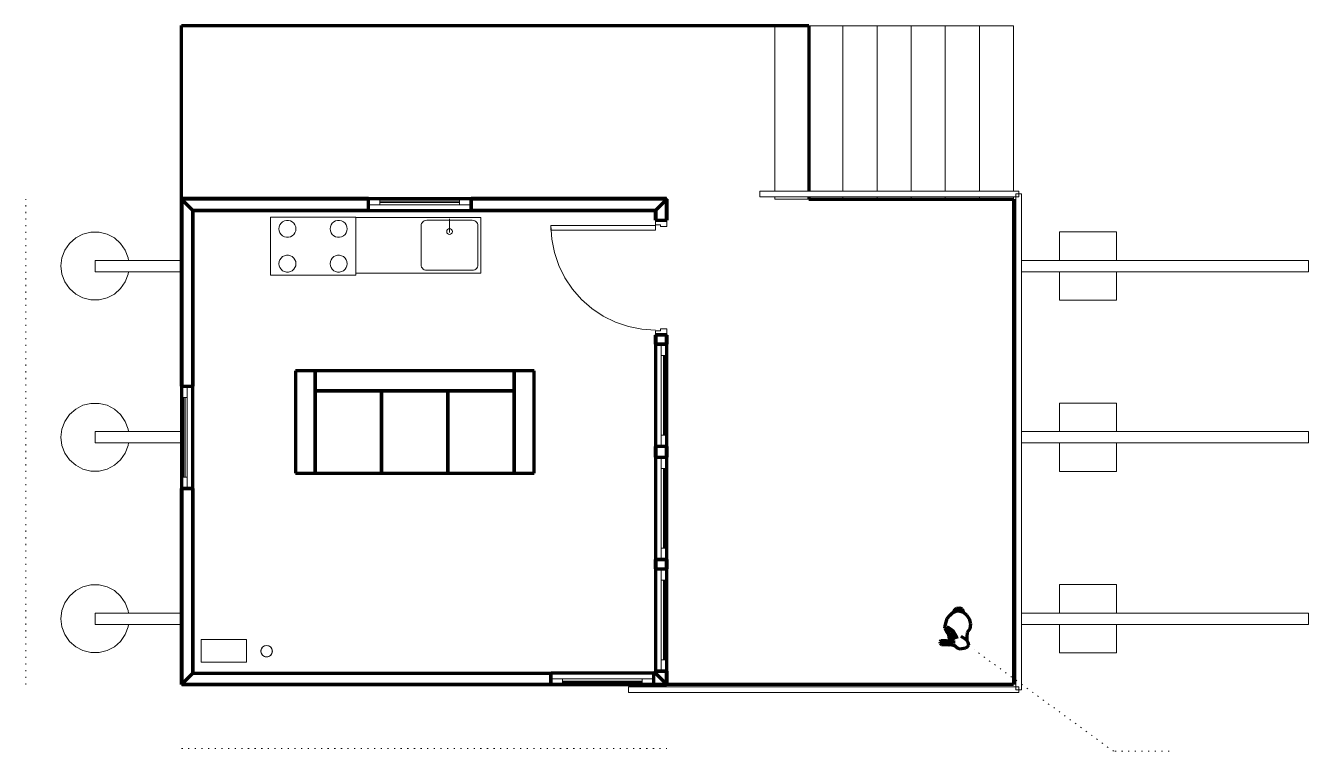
# Model space of a CAD drawing. Header units: metres. Extents: x 6 to 123, y 6 to 72.
import ezdxf

# ---------------------------------------------------------------- set-up
doc = ezdxf.new("R2010")
doc.units = ezdxf.units.M
doc.linetypes.add('DOT', pattern=[0.508, 0, -0.508])
for name, color, linetype, lineweight in [('A-ANNOTATION', 253, 'Dot', 0), ('A-BEAM', 17, 'Continuous', 0), ('A-COLUMN', 33, 'Continuous', 0), ('A-DOOR', 140, 'Continuous', 0), ('A-DUCTSEGMENT', 120, 'Continuous', 0), ('A-ELECTRICAPPLIANCE', 132, 'Continuous', 0), ('A-FURNITURE', 96, 'Continuous', 100), ('A-PILE', 13, 'Continuous', 0), ('A-PIPESEGMENT', 131, 'Continuous', 0), ('A-RAILING', 53, 'Continuous', 0), ('A-SANITARYTERMINAL', 136, 'Continuous', 0), ('A-SLAB', 42, 'Continuous', 140), ('A-STAIRFLIGHT', 2, 'Continuous', 0), ('A-WALL', 26, 'Continuous', 211), ('A-WINDOW', 160, 'Continuous', 0)]:
    doc.layers.add(name, color=color, linetype=linetype, lineweight=lineweight)

# ---------------------------------------------------------------- blocks, each defined once
blk = doc.blocks.new('9cb83e69-5680-44e3-b9d0-d055a4ae5d64')
for p, q in [((-111.1249, 0), (-111.1249, -1.0416)), ((-111.1249, 0), (-103.204, 0)), ((-27.004, 0), (-26.7882, 0)), ((-26.2673, 0), (0, 0)), ((0, 0), (0, -1.0416)), ((-111.1249, -1.0416), (-103.204, -1.0416)), ((-27.004, -1.0416), (-26.7882, -1.0416)), ((-26.2673, -1.0416), (0, -1.0416))]:
    blk.add_line(p, q)
blk = doc.blocks.new('0dc18129-ff1e-494f-b98f-881b8be7aeb6')
for p, q in [((-111.1249, 0), (-111.1249, -1.0417)), ((-111.1249, 0), (-103.204, 0)), ((-27.004, 0), (-26.7882, 0)), ((-26.2673, 0), (0, 0)), ((0, 0), (0, -1.0417)), ((-111.1249, -1.0417), (-103.204, -1.0417)), ((-27.004, -1.0417), (-26.7882, -1.0417)), ((-26.2673, -1.0417), (0, -1.0417))]:
    blk.add_line(p, q)
blk = doc.blocks.new('ae46c62d-858e-4429-969e-186acec22a47')
for p, q in [((-111.1249, 0), (-111.1249, -1.0417)), ((-111.1249, 0), (-103.204, 0)), ((-27.004, 0), (-26.7882, 0)), ((-26.2673, 0), (0, 0)), ((0, 0), (0, -1.0417)), ((-111.1249, -1.0417), (-103.204, -1.0417)), ((-27.004, -1.0417), (-26.7882, -1.0417)), ((-26.2673, -1.0417), (0, -1.0417))]:
    blk.add_line(p, q)
blk = doc.blocks.new('49a4ad3f-ec34-40af-91c2-93e5d28dec98')
for p, q in [((-23.7153, 0), (-23.7153, -0.5209)), ((-23.7153, 0), (0, 0)), ((0, 0), (0, -0.5209)), ((0, -0.5209), (-23.7153, -0.5209)), ((-0.2605, -45.663), (-0.2605, -0.2604)), ((0.2604, -0.2604), (-0.2605, -0.2604)), ((0.2604, -0.2604), (0.2604, -45.663)), ((-35.7308, -45.9234), (-35.7308, -45.4026)), ((-35.7308, -45.4026), (-0.0001, -45.4026)), ((0.2604, -45.663), (-0.2605, -45.663)), ((-0.0001, -45.9234), (-0.0001, -45.4026)), ((-0.0001, -45.9234), (-35.7308, -45.9234))]:
    blk.add_line(p, q)
blk = doc.blocks.new('248617d9-73f1-4639-8562-2f023354178c')
for p, q in [((-4.1423, 3.6698), (-4.8094, 3.3197)), ((-3.4109, 3.8501), (-4.1423, 3.6698)), ((-2.6575, 3.8501), (-3.4109, 3.8501)), ((-1.926, 3.6698), (-2.6575, 3.8501)), ((-1.259, 3.3197), (-1.926, 3.6698)), ((-5.37328, 2.8201), (-5.80123, 2.2001)), ((-4.8094, 3.3197), (-5.37328, 2.8201)), ((-0.6951, 2.8201), (-1.259, 3.3197)), ((-0.2671, 2.2001), (-0.6951, 2.8201)), ((-6.06838, 1.4957), (-6.15918, 0.7479)), ((-5.80123, 2.2001), (-6.06838, 1.4957)), ((0, 1.4957), (-0.2671, 2.2001)), ((0.0276, 1.2687), (0, 1.4957)), ((-6.15918, 0.7479), (-6.06838, 0)), ((-6.06838, 0), (-5.80123, -0.7044)), ((-0.2671, -0.7044), (0, 0)), ((0, 0), (0.0276, 0.227)), ((-5.80123, -0.7044), (-5.37328, -1.3244)), ((-0.6951, -1.3244), (-0.2671, -0.7044)), ((-5.37328, -1.3244), (-4.8094, -1.824)), ((-4.8094, -1.824), (-4.1423, -2.1741)), ((-4.1423, -2.1741), (-3.4109, -2.3544)), ((-2.6575, -2.3544), (-1.926, -2.1741)), ((-1.926, -2.1741), (-1.259, -1.824)), ((-1.259, -1.824), (-0.6951, -1.3244)), ((-3.4109, -2.3544), (-2.6575, -2.3544))]:
    blk.add_line(p, q)
blk = doc.blocks.new('aad121a3-b16d-4ff3-a1cb-6bd92bec29d0')
for p, q in [((-4.1423, 3.6698), (-4.8094, 3.3197)), ((-3.4109, 3.8501), (-4.1423, 3.6698)), ((-2.6575, 3.8501), (-3.4109, 3.8501)), ((-1.926, 3.6698), (-2.6575, 3.8501)), ((-1.259, 3.3197), (-1.926, 3.6698)), ((-5.37328, 2.8202), (-5.80123, 2.2002)), ((-4.8094, 3.3197), (-5.37328, 2.8202)), ((-0.6951, 2.8202), (-1.259, 3.3197)), ((-0.2671, 2.2002), (-0.6951, 2.8202)), ((-6.06838, 1.4958), (-6.15918, 0.7479)), ((-5.80123, 2.2002), (-6.06838, 1.4958)), ((0, 1.4958), (-0.2671, 2.2002)), ((0.0283, 1.2629), (0, 1.4958)), ((-6.15918, 0.7479), (-6.06838, 0)), ((-6.06838, 0), (-5.80123, -0.7044)), ((-0.2671, -0.7044), (0, 0)), ((0, 0), (0.0269, 0.2213)), ((-5.80123, -0.7044), (-5.37328, -1.3244)), ((-0.6951, -1.3244), (-0.2671, -0.7044)), ((-5.37328, -1.3244), (-4.8094, -1.8239)), ((-4.8094, -1.8239), (-4.1423, -2.174)), ((-4.1423, -2.174), (-3.4109, -2.3543)), ((-2.6575, -2.3543), (-1.926, -2.174)), ((-1.926, -2.174), (-1.259, -1.8239)), ((-1.259, -1.8239), (-0.6951, -1.3244)), ((-3.4109, -2.3543), (-2.6575, -2.3543))]:
    blk.add_line(p, q)
blk = doc.blocks.new('13cfcc7f-9e85-49f3-bd7b-01d109bdc8c7')
for p, q in [((-4.1423, 3.6698), (-4.8094, 3.3197)), ((-3.4109, 3.8501), (-4.1423, 3.6698)), ((-2.6575, 3.8501), (-3.4109, 3.8501)), ((-1.926, 3.6698), (-2.6575, 3.8501)), ((-1.259, 3.3197), (-1.926, 3.6698)), ((-5.37328, 2.8201), (-5.80123, 2.2001)), ((-4.8094, 3.3197), (-5.37328, 2.8201)), ((-0.6951, 2.8201), (-1.259, 3.3197)), ((-0.2671, 2.2001), (-0.6951, 2.8201)), ((-6.06838, 1.4957), (-6.15918, 0.7479)), ((-5.80123, 2.2001), (-6.06838, 1.4957)), ((0, 1.4957), (-0.2671, 2.2001)), ((0.0276, 1.2687), (0, 1.4957)), ((-6.15918, 0.7479), (-6.06838, 0)), ((-6.06838, 0), (-5.80123, -0.7044)), ((-0.2671, -0.7044), (0, 0)), ((0, 0), (0.0276, 0.227)), ((-5.80123, -0.7044), (-5.37328, -1.3244)), ((-0.6951, -1.3244), (-0.2671, -0.7044)), ((-5.37328, -1.3244), (-4.8094, -1.824)), ((-4.8094, -1.824), (-4.1423, -2.1741)), ((-4.1423, -2.1741), (-3.4109, -2.3544)), ((-2.6575, -2.3544), (-1.926, -2.1741)), ((-1.926, -2.1741), (-1.259, -1.824)), ((-1.259, -1.824), (-0.6951, -1.3244)), ((-3.4109, -2.3544), (-2.6575, -2.3544))]:
    blk.add_line(p, q)
blk = doc.blocks.new('274f322f-9fb1-4c32-97c3-39addcbc481e')
for p, q in [((-1.0417, 43.4083), (0, 42.3666)), ((-1.0417, 26.2721), (-1.0417, 43.4083)), ((0, 42.3666), (0, 26.2721)), ((-1.0417, 26.2721), (-1.0417, 16.8971)), ((-1.0417, 26.2721), (0, 26.2721)), ((0, 16.8971), (0, 26.2721)), ((0, 16.8971), (-1.0417, 16.8971)), ((-1.0417, -1.0417), (-1.0417, 16.8971)), ((0, 16.8971), (0, 0)), ((0, 0), (-1.0417, -1.0417))]:
    blk.add_line(p, q)
blk = doc.blocks.new('4a65c3fe-8a52-4ed7-a9a7-09a0eeaffae1')
for p, q in [((0, 0), (-1.0416, 1.0417)), ((-1.0416, 1.0417), (16.0689, 1.0417)), ((16.0689, 0), (0, 0)), ((16.0689, 0), (16.0689, 1.0417)), ((25.4439, 1.0417), (16.0689, 1.0417)), ((16.0689, 0), (25.4439, 0)), ((25.4439, 1.0417), (25.4439, 0)), ((25.4439, 1.0417), (43.4084, 1.0417)), ((42.3667, 0), (25.4439, 0)), ((43.4084, 1.0417), (42.3667, 0))]:
    blk.add_line(p, q)
blk = doc.blocks.new('00193bbe-3a77-4e48-a25d-2eca3b470854')
for p, q in [((-43.4083, -1.0416), (-42.3666, 0)), ((-42.3666, 0), (-9.558, 0)), ((-0.183, 0), (-9.558, 0)), ((-9.558, -1.0416), (-9.558, 0)), ((-0.183, 0), (0, 0)), ((-0.183, 0), (-0.183, -1.0416)), ((0, 0), (1.0417, -1.0416)), ((-9.558, -1.0416), (-43.4083, -1.0416)), ((-9.558, -1.0416), (-0.183, -1.0416)), ((1.0417, -1.0416), (-0.183, -1.0416))]:
    blk.add_line(p, q)
blk = doc.blocks.new('ca594f99-9ff1-40ac-9a4a-2ee5fdf6b622')
for p, q in [((-1.0417, 11.425), (0, 12.4667)), ((0, 12.4667), (0, 10.5208)), ((-1.0417, 10.5208), (-1.0417, 11.425)), ((-1.0417, 10.5208), (0, 10.5208)), ((0, 0), (-1.0417, 0)), ((-1.0417, -0.8245), (-1.0417, 0)), ((0, 0), (0, -0.8245)), ((-1.0417, -0.8245), (0, -0.8245)), ((-1.0417, -0.8245), (-1.0417, -10.1995)), ((0, -10.1995), (0, -0.8245)), ((0, -10.1995), (-1.0417, -10.1995)), ((-1.0417, -11.1776), (-1.0417, -10.1995)), ((0, -10.1995), (0, -11.1776)), ((-1.0417, -11.1776), (0, -11.1776)), ((-1.0417, -11.1776), (-1.0417, -20.5526)), ((0, -20.5526), (0, -11.1776)), ((0, -20.5526), (-1.0417, -20.5526)), ((-1.0417, -21.4025), (-1.0417, -20.5526)), ((0, -20.5526), (0, -21.4025)), ((-1.0417, -21.4025), (0, -21.4025)), ((-1.0417, -21.4025), (-1.0417, -30.7775)), ((0, -30.7775), (0, -21.4025)), ((0, -30.7775), (-1.0417, -30.7775)), ((-1.0417, -30.9416), (-1.0417, -30.7775)), ((0, -31.9833), (-1.0417, -30.9416)), ((0, -30.7775), (0, -31.9833))]:
    blk.add_line(p, q)
blk = doc.blocks.new('cc1d79e6-1169-4137-90d2-511de14e4b6c')
for p, q in [((0, 0), (-17.1, 0)), ((-17.1, 0), (-17.1, -17.2)), ((0, -1.1), (0, 0)), ((-16.1, -17.2), (-16.1, -1.1)), ((-16.1, -1.1), (0, -1.1)), ((-17.1, -17.2), (-16.1, -17.2))]:
    blk.add_line(p, q)
blk = doc.blocks.new('0c4308e9-2b30-4fdd-bd74-87084b7efbe9')
for p, q in [((0, 0), (0, -1.1)), ((17.9, 0), (0, 0)), ((17.9, -2), (17.9, 0)), ((0, -1.1), (16.9, -1.1)), ((16.9, -1.1), (16.9, -2)), ((16.9, -2), (17.9, -2))]:
    blk.add_line(p, q)
blk = doc.blocks.new('7d6eabf1-1033-4892-bd5e-988fd258f127')
for p, q in [((-32.8, 17.9), (-33.8, 17.9)), ((-33.8, 17.9), (-33.8, 0)), ((-32.8, 1), (-32.8, 17.9)), ((-33.8, 0), (0, 0)), ((0, 1), (-32.8, 1)), ((0, 0), (0, 1))]:
    blk.add_line(p, q)
blk = doc.blocks.new('93c8dd1d-7ab9-4ff6-8952-bcac47c11652')
for p, q in [((1.2, 1.2), (0.2, 1.2)), ((0.2, 1.2), (0.2, 1)), ((1.2, 0), (1.2, 1.2)), ((0.2, 1), (0, 1)), ((0, 1), (0, 0)), ((0, 0), (1.2, 0))]:
    blk.add_line(p, q)
blk = doc.blocks.new('f16723d7-a5a3-4900-ada6-5274871bac99')
for p, q in [((0, 0), (-1, 0)), ((-1, 0), (-1, -0.8)), ((0, -0.8), (0, 0)), ((-1, -0.8), (0, -0.8))]:
    blk.add_line(p, q)
blk = doc.blocks.new('e505abca-c788-4188-93b1-9244b2fe3d75')
for p, q in [((0, 1), (-1, 1)), ((-1, 1), (-1, 0)), ((-1, 0), (0, 0)), ((0, 0), (0, 1))]:
    blk.add_line(p, q)
blk = doc.blocks.new('697cf209-8c73-4fc6-8cae-808481d145ae')
for p, q in [((0, 0), (-1, 0)), ((-1, 0), (-1, -0.8)), ((0, -0.8), (0, 0)), ((-1, -0.8), (0, -0.8))]:
    blk.add_line(p, q)
blk = doc.blocks.new('63f51dba-0e39-40c3-a0bb-a5823adb80e7')
for p, q in [((-15.625, -0.00001), (0, 0)), ((-3.125, 0), (-6.25, -0.00001)), ((-3.125, 0), (-3.125, -15.1383)), ((0, 0), (-3.125, 0)), ((0, 0), (0, -15.1383)), ((3.125, 0), (0, 0)), ((3.125, 0), (3.125, -15.1383)), ((-18.75, -0.00001), (-18.75, -15.1383)), ((-15.625, -0.00001), (-18.75, -0.00001)), ((-15.625, -0.00001), (-15.625, -15.1383)), ((-12.5, -0.00001), (-15.625, -0.00001)), ((-12.5, -0.00001), (-12.5, -15.1383)), ((-9.375, -0.00001), (-12.5, -0.00001)), ((-9.375, -0.00001), (-9.375, -15.1383)), ((-6.25, -0.00001), (-9.375, -0.00001)), ((-6.25, -0.00001), (-6.25, -15.1383)), ((-18.75, -15.6592), (-18.75, -15.875)), ((-15.625, -15.875), (-18.75, -15.875)), ((-15.625, -15.6592), (-15.625, -15.875)), ((-15.625, -15.875), (0, -15.875)), ((-12.5, -15.875), (-15.625, -15.875)), ((-12.5, -15.6592), (-12.5, -15.875)), ((-9.375, -15.875), (-12.5, -15.875)), ((-9.375, -15.6592), (-9.375, -15.875)), ((-6.25, -15.875), (-9.375, -15.875)), ((-6.25, -15.6592), (-6.25, -15.875)), ((-3.125, -15.875), (-6.25, -15.875)), ((-3.125, -15.6592), (-3.125, -15.875)), ((0, -15.875), (-3.125, -15.875)), ((0, -15.6592), (0, -15.875)), ((3.125, -15.875), (0, -15.875)), ((3.125, -15.6592), (3.125, -15.875))]:
    blk.add_line(p, q)
blk = doc.blocks.new('9383ec21-2b81-4976-8df5-c43dfd17bf04')
for p, q in [((-76.2, 60.325), (-18.75, 60.325)), ((-76.2, 44.45), (-76.2, 60.325)), ((-18.75, 60.325), (-18.75, 45.1867)), ((-18.75, 44.6658), (-18.75, 44.45)), ((-18.75, 44.45), (0, 44.45)), ((0, 44.45), (0, 0)), ((-76.2, 0), (-76.2, 0)), ((0, 0), (-42.3497, 0))]:
    blk.add_line(p, q)
blk = doc.blocks.new('0234c629-aa52-4f5c-883b-db329b489e7f')
for p, q in [((0, 0), (0, -2.6042)), ((5.209, 0), (0, 0)), ((5.209, -2.6042), (5.209, 0)), ((0, -3.6458), (0, -6.25)), ((5.209, -6.25), (5.209, -3.6458)), ((0, -6.25), (5.209, -6.25))]:
    blk.add_line(p, q)
blk = doc.blocks.new('36bf6804-9504-488e-9fe0-b82f7c3fad75')
for p, q in [((0, 0), (0, -2.6041)), ((5.209, 0), (0, 0)), ((5.209, -2.6041), (5.209, 0)), ((0, -3.6458), (0, -6.25)), ((5.209, -6.25), (5.209, -3.6458)), ((0, -6.25), (5.209, -6.25))]:
    blk.add_line(p, q)
blk = doc.blocks.new('dbb825a7-38fe-4f42-81a3-87af3608af28')
for p, q in [((0, 0), (0, -2.6041)), ((5.209, 0), (0, 0)), ((5.209, -2.6041), (5.209, 0)), ((0, -3.6458), (0, -6.25)), ((5.209, -6.25), (5.209, -3.6458)), ((0, -6.25), (5.209, -6.25))]:
    blk.add_line(p, q)
blk = doc.blocks.new('02e58d74-b668-437e-b2f2-784e26eb48c1')
for p, q in [((0, 0), (-4.1667, 0)), ((-4.1667, 0), (-4.1667, -2.0834)), ((0, -2.0834), (0, 0)), ((-4.1667, -2.0834), (0, -2.0834))]:
    blk.add_line(p, q)
blk = doc.blocks.new('02a73541-1ea4-46f1-beac-9ba5473911eb')
for p, q in [((0, 0), (-4.1667, 0)), ((-4.1667, 0), (-4.1667, -2.0834)), ((0, -2.0834), (0, 0)), ((-4.1667, -2.0834), (0, -2.0834))]:
    blk.add_line(p, q)
blk = doc.blocks.new('ea964ee2-9b26-416b-8f53-053d9ea35ae2')
for p, q in [((-0.1174, -0.0445), (0, 0)), ((0, 0), (-0.1174, -0.0445)), ((0, 0), (0.1246, 0.0151)), ((0.1246, 0.0151), (0, 0)), ((0.1246, 0.0151), (0.2493, 0)), ((0.1246, 0.0151), (0.1246, 0.0151)), ((0.2493, 0), (0.3667, -0.0445)), ((0.2493, 0), (0.2493, 0)), ((-0.3924, -0.4429), (-0.3623, -0.321)), ((-0.3623, -0.321), (-0.3924, -0.4429)), ((-0.3924, -0.5685), (-0.3924, -0.4429)), ((-0.3924, -0.4429), (-0.3924, -0.5685)), ((-0.3623, -0.6904), (-0.3924, -0.5685)), ((-0.3924, -0.5685), (-0.3623, -0.6904)), ((-0.3623, -0.321), (-0.304, -0.2099)), ((-0.304, -0.2099), (-0.3623, -0.321)), ((-0.304, -0.8016), (-0.3623, -0.6904)), ((-0.3623, -0.6904), (-0.304, -0.8016)), ((-0.304, -0.2099), (-0.2207, -0.1159)), ((-0.2207, -0.1159), (-0.304, -0.2099)), ((-0.2207, -0.8956), (-0.304, -0.8016)), ((-0.304, -0.8016), (-0.2207, -0.8956)), ((-0.2207, -0.1159), (-0.1174, -0.0445)), ((-0.1174, -0.0445), (-0.2207, -0.1159)), ((-0.1174, -0.9669), (-0.2207, -0.8956)), ((-0.2207, -0.8956), (-0.2207, -0.8956)), ((0, -1.0114), (-0.1174, -0.9669)), ((0.1246, -1.0266), (0, -1.0114)), ((0.2493, -1.0114), (0.1246, -1.0266)), ((0.3667, -0.9669), (0.2493, -1.0114)), ((0.3667, -0.0445), (0.47, -0.1159)), ((0.3667, -0.0445), (0.3667, -0.0445)), ((0.47, -0.8956), (0.3667, -0.9669)), ((0.47, -0.1159), (0.5533, -0.2099)), ((0.5533, -0.8016), (0.47, -0.8956)), ((0.5533, -0.2099), (0.6116, -0.321)), ((0.6116, -0.6904), (0.5533, -0.8016)), ((0.6116, -0.321), (0.6417, -0.4429)), ((0.6417, -0.5685), (0.6116, -0.6904)), ((0.6417, -0.4429), (0.6417, -0.5685))]:
    blk.add_line(p, q)
blk = doc.blocks.new('907da1a8-b2c7-40dd-8487-1edb87196a80')
for p, q in [((-0.1993, -0.0396), (0, 0)), ((0, 0), (0.1994, -0.0396)), ((-0.5208, -0.5208), (-0.4811, -0.3215)), ((-0.4811, -0.7201), (-0.5208, -0.5208)), ((-0.4811, -0.3215), (-0.3682, -0.1525)), ((-0.3682, -0.8891), (-0.4811, -0.7201)), ((-0.3682, -0.1525), (-0.1993, -0.0396)), ((-0.1993, -1.002), (-0.3682, -0.8891)), ((0, -1.0417), (-0.1993, -1.002)), ((0.1994, -1.002), (0, -1.0417)), ((0.1994, -0.0396), (0.3683, -0.1525)), ((0.3683, -0.8891), (0.1994, -1.002)), ((0.3683, -0.1525), (0.4812, -0.3215)), ((0.4812, -0.7201), (0.3683, -0.8891)), ((0.4812, -0.3215), (0.5209, -0.5208)), ((0.5209, -0.5208), (0.4812, -0.7201))]:
    blk.add_line(p, q)
blk = doc.blocks.new('8a75022e-29b2-429e-ba7b-ae96ccdd1da1')
for p, q in [((-1.8229, 0), (-1.8229, -9.375)), ((0, 0), (-1.8229, 0)), ((0, 0), (0, -1.823)), ((18.2292, 0), (0, 0)), ((0, -9.375), (0, 0)), ((18.2292, -1.823), (18.2292, 0)), ((18.2292, 0), (18.2292, -9.375)), ((20.0521, 0), (18.2292, 0)), ((20.0521, -9.375), (20.0521, 0)), ((0, -1.823), (18.2292, -1.823)), ((0, -1.823), (0, -9.375)), ((6.0764, -1.823), (0, -1.823)), ((6.0764, -1.823), (6.0764, -9.375)), ((12.1528, -1.823), (6.0764, -1.823)), ((6.0764, -9.375), (6.0764, -1.823)), ((12.1528, -1.823), (12.1528, -9.375)), ((18.2292, -1.823), (12.1528, -1.823)), ((12.1528, -9.375), (12.1528, -1.823)), ((18.2292, -9.375), (18.2292, -1.823)), ((-1.8229, -9.375), (0, -9.375)), ((0, -9.375), (6.0764, -9.375)), ((6.0764, -9.375), (12.1528, -9.375)), ((12.1528, -9.375), (18.2292, -9.375)), ((18.2292, -9.375), (20.0521, -9.375))]:
    blk.add_line(p, q)
blk = doc.blocks.new('529db8e1-bb70-45a8-9ff0-c432d7d183d7')
for p, q in [((-0.301, 3.5584), (-0.4551, 3.3087)), ((-0.1055, 3.6716), (-0.301, 3.5584)), ((0.2036, 3.7096), (-0.1055, 3.6716)), ((0.4184, 3.6075), (0.2036, 3.7096)), ((0.5286, 3.3287), (0.4184, 3.6075)), ((-1.1372, 2.2124), (-0.9647, 2.7358)), ((-0.9647, 2.7358), (-0.6847, 3.0681)), ((-0.6847, 3.0681), (-0.4551, 3.3087)), ((-0.4551, 3.3087), (-0.1071, 3.4393)), ((-0.1071, 3.4393), (0.1859, 3.4227)), ((0.1859, 3.4227), (0.5286, 3.3287)), ((0.5286, 3.3287), (0.7842, 3.0757)), ((0.7842, 3.0757), (1.0345, 2.7204)), ((1.0345, 2.7204), (1.1709, 2.2475)), ((-1.1796, 1.8785), (-1.1372, 2.2124)), ((-1.0131, 1.492), (-1.1796, 1.8785)), ((-1.042, 1.9583), (-0.9886, 1.9886)), ((-0.9635, 1.5526), (-1.042, 1.9583)), ((-0.8095, 1.2488), (-1.0131, 1.492)), ((-0.9886, 1.9886), (-0.855, 1.9149)), ((-0.7611, 1.2298), (-0.9635, 1.5526)), ((-0.878, 1.8365), (-0.7352, 1.6891)), ((-0.855, 1.9149), (-0.445, 1.6569)), ((-0.7458, 0.9106), (-0.8095, 1.2488)), ((-0.4899, 0.9439), (-0.7611, 1.2298)), ((-0.7352, 1.6891), (-0.6293, 1.4542)), ((-0.6293, 1.4542), (-0.4404, 1.2331)), ((-0.445, 1.6569), (-0.164, 1.187)), ((-0.4404, 1.2331), (-0.293, 0.8461)), ((-0.164, 1.187), (-0.0949, 0.906)), ((0.8534, 1.4799), (0.8286, 1.0749)), ((1.1174, 1.801), (0.8534, 1.4799)), ((1.1709, 2.2475), (1.1174, 1.801)), ((-1.5572, 0.6895), (-1.6282, 0.6256)), ((-1.6282, 0.6256), (-1.6053, 0.5057)), ((-1.6053, 0.5057), (-1.4808, 0.3833)), ((-1.31, 0.7109), (-1.5572, 0.6895)), ((-1.2615, 0.6272), (-1.4871, 0.5476)), ((-1.4808, 0.3833), (-1.1909, 0.3707)), ((-1.0757, 0.7179), (-1.31, 0.7109)), ((-0.89, 0.5675), (-1.2615, 0.6272)), ((-1.1909, 0.3707), (-0.8227, 0.3521)), ((-0.847, 0.6742), (-1.0757, 0.7179)), ((-0.4588, 0.4613), (-0.89, 0.5675)), ((-0.566, 0.5694), (-0.847, 0.6742)), ((-0.8227, 0.3521), (-0.6596, 0.3537)), ((-0.6364, 0.5956), (-0.7458, 0.9106)), ((-0.6596, 0.3537), (-0.1981, 0.2595)), ((-0.2509, 0.5859), (-0.566, 0.5694)), ((-0.3351, 0.768), (-0.4899, 0.9439)), ((0, 0), (-0.3704, 0.2947)), ((0.2072, -0.0456), (0, 0)), ((0.696, 0.0349), (0.2072, -0.0456)), ((0.6258, 0.9193), (0.2982, 1.0994)), ((0.8231, 0.7218), (0.6258, 0.9193)), ((0.8646, 0.1236), (0.696, 0.0349)), ((0.8286, 1.0749), (0.8231, 0.7218)), ((0.8231, 0.7218), (0.9066, 0.5944)), ((0.9756, 0.3135), (0.8646, 0.1236)), ((0.9066, 0.5944), (0.9756, 0.3135))]:
    blk.add_line(p, q)
blk = doc.blocks.new('d9e8bc0b-458d-4b3b-93f7-0da30d2f16ad')
for p, q in [((-7.0085, 1.2495), (-7.0085, -4.063)), ((0.804, 1.2495), (-7.0085, 1.2495)), ((0.804, -4.063), (0.804, 1.2495)), ((-6.2046, 0.374), (-6.2273, 0.187)), ((-6.2273, 0.187), (-6.2046, 0)), ((-6.1378, 0.5501), (-6.2046, 0.374)), ((-6.2046, 0), (-6.1378, -0.1761)), ((-6.0308, 0.705), (-6.1378, 0.5501)), ((-5.8898, 0.8299), (-6.0308, 0.705)), ((-5.723, 0.9175), (-5.8898, 0.8299)), ((-5.5402, 0.9625), (-5.723, 0.9175)), ((-5.3518, 0.9625), (-5.5402, 0.9625)), ((-5.169, 0.9175), (-5.3518, 0.9625)), ((-5.0022, 0.8299), (-5.169, 0.9175)), ((-4.8612, 0.705), (-5.0022, 0.8299)), ((-4.7542, 0.5501), (-4.8612, 0.705)), ((-4.6875, 0.374), (-4.7542, 0.5501)), ((-4.7542, -0.1761), (-4.6875, 0)), ((-4.6648, 0.187), (-4.6875, 0.374)), ((-4.6875, 0), (-4.6648, 0.187)), ((-1.5171, 0.374), (-1.5398, 0.187)), ((-1.5398, 0.187), (-1.5171, 0)), ((-1.4503, 0.5501), (-1.5171, 0.374)), ((-1.5171, 0), (-1.4503, -0.1761)), ((-1.3433, 0.705), (-1.4503, 0.5501)), ((-1.2023, 0.8299), (-1.3433, 0.705)), ((-1.0355, 0.9175), (-1.2023, 0.8299)), ((-0.8527, 0.9625), (-1.0355, 0.9175)), ((-0.6643, 0.9625), (-0.8527, 0.9625)), ((-0.4815, 0.9175), (-0.6643, 0.9625)), ((-0.3147, 0.8299), (-0.4815, 0.9175)), ((-0.1737, 0.705), (-0.3147, 0.8299)), ((-0.0667, 0.5501), (-0.1737, 0.705)), ((0, 0.374), (-0.0667, 0.5501)), ((-0.0667, -0.1761), (0, 0)), ((0.0227, 0.187), (0, 0.374)), ((0, 0), (0.0227, 0.187)), ((-6.1378, -0.1761), (-6.0308, -0.3311)), ((-6.0308, -0.3311), (-5.8898, -0.456)), ((-5.8898, -0.456), (-5.723, -0.5435)), ((-5.723, -0.5435), (-5.5402, -0.5886)), ((-5.5402, -0.5886), (-5.3518, -0.5886)), ((-5.3518, -0.5886), (-5.169, -0.5435)), ((-5.169, -0.5435), (-5.0022, -0.456)), ((-5.0022, -0.456), (-4.8612, -0.3311)), ((-4.8612, -0.3311), (-4.7542, -0.1761)), ((-1.4503, -0.1761), (-1.3433, -0.3311)), ((-1.3433, -0.3311), (-1.2023, -0.456)), ((-1.2023, -0.456), (-1.0355, -0.5435)), ((-1.0355, -0.5435), (-0.8527, -0.5886)), ((-0.8527, -0.5886), (-0.6643, -0.5886)), ((-0.6643, -0.5886), (-0.4815, -0.5435)), ((-0.4815, -0.5435), (-0.3147, -0.456)), ((-0.3147, -0.456), (-0.1737, -0.3311)), ((-0.1737, -0.3311), (-0.0667, -0.1761)), ((-5.723, -2.27), (-5.8898, -2.3576)), ((-5.5402, -2.225), (-5.723, -2.27)), ((-5.3518, -2.225), (-5.5402, -2.225)), ((-5.169, -2.27), (-5.3518, -2.225)), ((-5.0022, -2.3576), (-5.169, -2.27)), ((-1.0355, -2.27), (-1.2023, -2.3576)), ((-0.8527, -2.225), (-1.0355, -2.27)), ((-0.6643, -2.225), (-0.8527, -2.225)), ((-0.4815, -2.27), (-0.6643, -2.225)), ((-0.3147, -2.3576), (-0.4815, -2.27)), ((-6.2046, -2.8135), (-6.2273, -3.0005)), ((-6.2273, -3.0005), (-6.2046, -3.1875)), ((-6.1378, -2.6374), (-6.2046, -2.8135)), ((-6.2046, -3.1875), (-6.1378, -3.3636)), ((-6.0308, -2.4825), (-6.1378, -2.6374)), ((-6.1378, -3.3636), (-6.0308, -3.5186)), ((-5.8898, -2.3576), (-6.0308, -2.4825)), ((-6.0308, -3.5186), (-5.8898, -3.6435)), ((-4.8612, -2.4825), (-5.0022, -2.3576)), ((-5.0022, -3.6435), (-4.8612, -3.5186)), ((-4.7542, -2.6374), (-4.8612, -2.4825)), ((-4.8612, -3.5186), (-4.7542, -3.3636)), ((-4.6875, -2.8135), (-4.7542, -2.6374)), ((-4.7542, -3.3636), (-4.6875, -3.1875)), ((-4.6648, -3.0005), (-4.6875, -2.8135)), ((-4.6875, -3.1875), (-4.6648, -3.0005)), ((-1.5171, -2.8135), (-1.5398, -3.0005)), ((-1.5398, -3.0005), (-1.5171, -3.1875)), ((-1.4503, -2.6374), (-1.5171, -2.8135)), ((-1.5171, -3.1875), (-1.4503, -3.3636)), ((-1.3433, -2.4825), (-1.4503, -2.6374)), ((-1.4503, -3.3636), (-1.3433, -3.5186)), ((-1.2023, -2.3576), (-1.3433, -2.4825)), ((-1.3433, -3.5186), (-1.2023, -3.6435)), ((-0.1737, -2.4825), (-0.3147, -2.3576)), ((-0.3147, -3.6435), (-0.1737, -3.5186)), ((-0.0667, -2.6374), (-0.1737, -2.4825)), ((-0.1737, -3.5186), (-0.0667, -3.3636)), ((0, -2.8135), (-0.0667, -2.6374)), ((-0.0667, -3.3636), (0, -3.1875)), ((0.0227, -3.0005), (0, -2.8135)), ((0, -3.1875), (0.0227, -3.0005)), ((-7.0085, -4.063), (0.804, -4.063)), ((-5.8898, -3.6435), (-5.723, -3.731)), ((-5.723, -3.731), (-5.5402, -3.7761)), ((-5.5402, -3.7761), (-5.3518, -3.7761)), ((-5.3518, -3.7761), (-5.169, -3.731)), ((-5.169, -3.731), (-5.0022, -3.6435)), ((-1.2023, -3.6435), (-1.0355, -3.731)), ((-1.0355, -3.731), (-0.8527, -3.7761)), ((-0.8527, -3.7761), (-0.6643, -3.7761)), ((-0.6643, -3.7761), (-0.4815, -3.731)), ((-0.4815, -3.731), (-0.3147, -3.6435))]:
    blk.add_line(p, q)
blk = doc.blocks.new('9732ea8f-3ef2-46b2-b5ab-d397648848cc')
for p, q in [((-8.5937, 0.1302), (-8.5937, -4.974)), ((2.8646, 0.1302), (-8.5937, 0.1302)), ((0, 0), (0, -1.25)), ((2.8646, -4.974), (2.8646, 0.1302)), ((-2.5911, -0.5352), (-2.6041, -0.6511)), ((-2.6041, -0.6511), (-2.6041, -4.1927)), ((-2.6041, -0.6511), (-2.6041, -4.1927)), ((-2.5525, -0.4251), (-2.5911, -0.5352)), ((-2.4905, -0.3263), (-2.5525, -0.4251)), ((-2.408, -0.2439), (-2.4905, -0.3263)), ((-2.3093, -0.1818), (-2.408, -0.2439)), ((-2.1992, -0.1433), (-2.3093, -0.1818)), ((-2.0833, -0.1302), (-2.1992, -0.1433)), ((2.0834, -0.1302), (-2.0833, -0.1302)), ((-0.2405, -1.0722), (-0.2604, -1.1719)), ((-0.2604, -1.1719), (-0.2405, -1.2716)), ((-0.1841, -0.9878), (-0.2405, -1.0722)), ((-0.0996, -0.9313), (-0.1841, -0.9878)), ((0, -0.9115), (-0.0996, -0.9313)), ((0.0997, -0.9313), (0, -0.9115)), ((0.1842, -0.9878), (0.0997, -0.9313)), ((0.2406, -1.0722), (0.1842, -0.9878)), ((0.2605, -1.1719), (0.2406, -1.0722)), ((0.2406, -1.2716), (0.2605, -1.1719)), ((2.1993, -0.1433), (2.0834, -0.1302)), ((2.3094, -0.1818), (2.1993, -0.1433)), ((2.4081, -0.2439), (2.3094, -0.1818)), ((2.4906, -0.3263), (2.4081, -0.2439)), ((2.5526, -0.4251), (2.4906, -0.3263)), ((2.5912, -0.5352), (2.5526, -0.4251)), ((2.6042, -0.6511), (2.5912, -0.5352)), ((2.6042, -4.1927), (2.6042, -0.6511)), ((-0.2405, -1.2716), (-0.1841, -1.356)), ((-0.1841, -1.356), (-0.0996, -1.4125)), ((-0.0996, -1.4125), (0, -1.4323)), ((0, -1.4323), (0.0997, -1.4125)), ((0.0997, -1.4125), (0.1842, -1.356)), ((0.1842, -1.356), (0.2406, -1.2716)), ((-2.6041, -4.1927), (-2.5911, -4.3086)), ((-2.5911, -4.3086), (-2.5525, -4.4187)), ((-2.5525, -4.4187), (-2.4905, -4.5175)), ((-2.4905, -4.5175), (-2.408, -4.5999)), ((-2.408, -4.5999), (-2.3093, -4.662)), ((-2.3093, -4.662), (-2.1992, -4.7005)), ((2.1993, -4.7005), (2.3094, -4.662)), ((2.3094, -4.662), (2.4081, -4.5999)), ((2.4081, -4.5999), (2.4906, -4.5175)), ((2.4906, -4.5175), (2.5526, -4.4187)), ((2.5526, -4.4187), (2.5912, -4.3086)), ((2.5912, -4.3086), (2.6042, -4.1927)), ((-8.5937, -4.974), (2.8646, -4.974)), ((-2.1992, -4.7005), (-2.0833, -4.7136)), ((-2.0833, -4.7136), (2.0834, -4.7136)), ((2.0834, -4.7136), (2.1993, -4.7005))]:
    blk.add_line(p, q)
blk = doc.blocks.new('b0e19da4-fba5-434f-9bbf-69af6c6781ba')
for p, q in [((-10.625, 9.4792), (-10.543, 8.2283)), ((-10.625, 9.0625), (-10.625, 9.4792)), ((-10.625, 9.4792), (-1.0417, 9.4792)), ((-1.0417, 9.9479), (-1.0417, 9.5313)), ((-1.0417, 9.5313), (-0.5729, 9.5313)), ((-1.0417, 9.4792), (-1.0417, 9.0625)), ((-0.5729, 9.5313), (-0.5729, 9.375)), ((0, 9.9479), (0, 9.9479)), ((0, 9.375), (0, 9.9479)), ((-1.0417, 9.0625), (-10.625, 9.0625)), ((-10.543, 8.2283), (-10.2985, 6.9988)), ((-0.5729, 9.375), (0, 9.375)), ((-10.2985, 6.9988), (-9.8955, 5.8118)), ((-9.8955, 5.8118), (-9.3411, 4.6875)), ((-9.3411, 4.6875), (-8.6446, 3.6452)), ((-8.6446, 3.6452), (-7.8181, 2.7027)), ((-7.8181, 2.7027), (-6.8756, 1.8762)), ((-6.8756, 1.8762), (-5.8333, 1.1798)), ((-5.8333, 1.1798), (-4.709, 0.6253)), ((-4.709, 0.6253), (-3.522, 0.2224)), ((-3.522, 0.2224), (-2.2925, -0.0222)), ((-0.5729, 0), (0, 0)), ((-0.5729, -0.1562), (-0.5729, 0)), ((0, 0), (0, -0.5729)), ((-2.2925, -0.0222), (-1.0417, -0.1042)), ((-1.0417, -0.1562), (-0.5729, -0.1562)), ((-1.0417, -0.5729), (-1.0417, -0.1562)), ((0, -0.5729), (0, -0.5729))]:
    blk.add_line(p, q)
blk = doc.blocks.new('a974758e-8918-454e-ab83-23a0ea03b284')
for p, q in [((-0.5208, 8.3333), (-0.5208, 7.2916)), ((0, 8.3333), (0, 8.3333)), ((0, 7.2916), (0, 8.3333)), ((-0.5208, 0), (-0.5208, 7.2916)), ((-0.5208, 7.2916), (0, 7.2916)), ((-0.3125, 7.2916), (-0.3125, 0)), ((-0.2083, 7.2916), (-0.3125, 7.2916)), ((-0.2083, 0), (-0.2083, 7.2916)), ((0, 0), (0, 7.2916)), ((-0.5208, 0), (-0.5208, -1.0417)), ((0, 0), (-0.5208, 0)), ((-0.3125, 0), (-0.2083, 0)), ((0, -1.0417), (0, 0)), ((0, -1.0417), (0, -1.0417))]:
    blk.add_line(p, q)
blk = doc.blocks.new('cab018d3-188e-4e7a-8bad-cb4ede750325')
for p, q in [((-0.5208, 8.3333), (-0.5208, 7.2916)), ((0, 8.3333), (0, 8.3333)), ((0, 7.2916), (0, 8.3333)), ((-0.5208, 0), (-0.5208, 7.2916)), ((-0.5208, 7.2916), (0, 7.2916)), ((-0.3125, 7.2916), (-0.3125, 0)), ((-0.2083, 7.2916), (-0.3125, 7.2916)), ((-0.2083, 0), (-0.2083, 7.2916)), ((0, 0), (0, 7.2916)), ((-0.5208, 0), (-0.5208, -1.0417)), ((0, 0), (-0.5208, 0)), ((-0.3125, 0), (-0.2083, 0)), ((0, -1.0417), (0, 0)), ((0, -1.0417), (0, -1.0417))]:
    blk.add_line(p, q)
blk = doc.blocks.new('09fa6e56-a6c4-48b4-800d-e5f69a6e13c8')
for p, q in [((-0.5208, 8.3334), (-0.5208, 7.2917)), ((0, 8.3334), (0, 8.3334)), ((0, 7.2917), (0, 8.3334)), ((-0.5208, 0), (-0.5208, 7.2917)), ((-0.5208, 7.2917), (0, 7.2917)), ((-0.3125, 7.2917), (-0.3125, 0)), ((-0.2083, 7.2917), (-0.3125, 7.2917)), ((-0.2083, 0), (-0.2083, 7.2917)), ((0, 0), (0, 7.2917)), ((-0.5208, 0), (-0.5208, -1.0416)), ((0, 0), (-0.5208, 0)), ((-0.3125, 0), (-0.2083, 0)), ((0, -1.0416), (0, 0))]:
    blk.add_line(p, q)
blk = doc.blocks.new('a0ff0c8f-5aba-47f0-9c4c-786cbc0ecc2a')
for p, q in [((-7.2917, 0), (-8.3333, 0)), ((0, 0), (-7.2917, 0)), ((-7.2917, -0.5209), (-7.2917, 0)), ((0, 0), (0, -0.5208)), ((1.0417, 0), (0, 0)), ((-8.3333, -0.5209), (-7.2917, -0.5209)), ((0, -0.2083), (-7.2917, -0.2084)), ((-7.2917, -0.2084), (-7.2917, -0.3125)), ((-7.2917, -0.3125), (0, -0.3125)), ((0, -0.5208), (-7.2917, -0.5209)), ((0, -0.3125), (0, -0.2083)), ((0, -0.5208), (1.0417, -0.5208))]:
    blk.add_line(p, q)
blk = doc.blocks.new('5cd631d9-9183-486c-84ed-a191c6d01ef0')
for p, q in [((0, 1.0417), (0, 0)), ((0, 0), (0, -7.2917)), ((0, 0), (0.5208, 0)), ((0.3125, 0), (0.2083, 0)), ((0.2083, 0), (0.2083, -7.2917)), ((0.3125, -7.2917), (0.3125, 0)), ((0.5208, 0), (0.5208, 1.0417)), ((0.5208, 0), (0.5208, -7.2917)), ((0, -7.2917), (0, -8.3333)), ((0.5208, -7.2917), (0, -7.2917)), ((0.2083, -7.2917), (0.3125, -7.2917)), ((0.5208, -8.3333), (0.5208, -7.2917))]:
    blk.add_line(p, q)
blk = doc.blocks.new('067540d5-5830-4e2f-908d-df1ae56bb338')
for p, q in [((0, 0.5208), (-1.0417, 0.5208)), ((-1.0417, 0), (0, 0)), ((0, 0.5208), (7.2917, 0.5208)), ((0, 0), (0, 0.5208)), ((0, 0.3125), (0, 0.2083)), ((7.2917, 0.3125), (0, 0.3125)), ((0, 0.2083), (7.2917, 0.2083)), ((0, 0), (7.2917, 0)), ((7.2917, 0.5208), (7.2917, 0)), ((8.3333, 0.5208), (7.2917, 0.5208)), ((7.2917, 0.2083), (7.2917, 0.3125)), ((7.2917, 0), (8.3333, 0))]:
    blk.add_line(p, q)
blk = doc.blocks.new('33d70c45-2596-4e2d-b921-4a78eef4de14')
for p, q in [((-104.73, 6.12), (-104.73, 50.57)), ((-5.09, 0), (-17.87, 9.31)), ((-90.45, 0.25), (-46, 0.25)), ((0, 0), (-5.09, 0))]:
    blk.add_line(p, q)

msp = doc.modelspace()

# ---------------------------------------------------------------- block references
at = {"layer": 'A-ANNOTATION'}
msp.add_blockref('33d70c45-2596-4e2d-b921-4a78eef4de14', (110.63, 6.03), dxfattribs=at)
at = {"layer": 'A-BEAM'}
for name, p in [('9cb83e69-5680-44e3-b9d0-d055a4ae5d64', (123.38, 50.98)), ('ae46c62d-858e-4429-969e-186acec22a47', (123.38, 35.31)), ('0dc18129-ff1e-494f-b98f-881b8be7aeb6', (123.38, 18.69))]:
    msp.add_blockref(name, p, dxfattribs=at)
at = {"layer": 'A-COLUMN'}
for name, p in [('0234c629-aa52-4f5c-883b-db329b489e7f', (100.59, 53.59)), ('36bf6804-9504-488e-9fe0-b82f7c3fad75', (100.59, 37.91)), ('dbb825a7-38fe-4f42-81a3-87af3608af28', (100.59, 21.29))]:
    msp.add_blockref(name, p, dxfattribs=at)
at = {"layer": 'A-DOOR'}
msp.add_blockref('b0e19da4-fba5-434f-9bbf-69af6c6781ba', (64.62, 44.7), dxfattribs=at)
at = {"layer": 'A-DUCTSEGMENT'}
for name in ['02e58d74-b668-437e-b2f2-784e26eb48c1', '02a73541-1ea4-46f1-beac-9ba5473911eb']:
    msp.add_blockref(name, (26.13, 16.27), dxfattribs=at)
at = {"layer": 'A-ELECTRICAPPLIANCE'}
msp.add_blockref('d9e8bc0b-458d-4b3b-93f7-0da30d2f16ad', (35.32, 53.68), dxfattribs=at)
at = {"layer": 'A-FURNITURE'}
for name, p in [('8a75022e-29b2-429e-ba7b-ae96ccdd1da1', (32.42, 40.86)), ('529db8e1-bb70-45a8-9ff0-c432d7d183d7', (91.27, 15.44))]:
    msp.add_blockref(name, p, dxfattribs=at)
at = {"layer": 'A-PILE'}
for name, p in [('aad121a3-b16d-4ff3-a1cb-6bd92bec29d0', (15.29, 49.72)), ('248617d9-73f1-4639-8562-2f023354178c', (15.29, 34.04)), ('13cfcc7f-9e85-49f3-bd7b-01d109bdc8c7', (15.29, 17.42))]:
    msp.add_blockref(name, p, dxfattribs=at)
at = {"layer": 'A-PIPESEGMENT'}
for name, p in [('ea964ee2-9b26-416b-8f53-053d9ea35ae2', (27.84, 15.7)), ('907da1a8-b2c7-40dd-8487-1edb87196a80', (27.97, 15.72))]:
    msp.add_blockref(name, p, dxfattribs=at)
at = {"layer": 'A-RAILING'}
msp.add_blockref('49a4ad3f-ec34-40af-91c2-93e5d28dec98', (96.85, 57.33), dxfattribs=at)
at = {"layer": 'A-SANITARYTERMINAL'}
msp.add_blockref('9732ea8f-3ef2-46b2-b5ab-d397648848cc', (44.72, 54.79), dxfattribs=at)
at = {"layer": 'A-SLAB'}
msp.add_blockref('9383ec21-2b81-4976-8df5-c43dfd17bf04', (96.38, 12.15), dxfattribs=at)
at = {"layer": 'A-STAIRFLIGHT'}
msp.add_blockref('63f51dba-0e39-40c3-a0bb-a5823adb80e7', (93.25, 72.47), dxfattribs=at)
at = {"layer": 'A-WALL'}
for name, p in [('274f322f-9fb1-4c32-97c3-39addcbc481e', (21.22, 13.19)), ('4a65c3fe-8a52-4ed7-a9a7-09a0eeaffae1', (21.22, 55.56)), ('cc1d79e6-1169-4137-90d2-511de14e4b6c', (37.3, 56.65)), ('0c4308e9-2b30-4fdd-bd74-87084b7efbe9', (46.7, 56.65)), ('ca594f99-9ff1-40ac-9a4a-2ee5fdf6b622', (64.62, 44.13)), ('f16723d7-a5a3-4900-ada6-5274871bac99', (64.6, 44.15)), ('e505abca-c788-4188-93b1-9244b2fe3d75', (64.6, 32.95)), ('7d6eabf1-1033-4892-bd5e-988fd258f127', (54, 12.15)), ('697cf209-8c73-4fc6-8cae-808481d145ae', (64.6, 23.55)), ('00193bbe-3a77-4e48-a25d-2eca3b470854', (63.58, 13.19)), ('93c8dd1d-7ab9-4ff6-8952-bcac47c11652', (63.4, 12.15))]:
    msp.add_blockref(name, p, dxfattribs=at)
at = {"layer": 'A-WINDOW'}
for name, p in [('a0ff0c8f-5aba-47f0-9c4c-786cbc0ecc2a', (45.62, 56.6)), ('a974758e-8918-454e-ab83-23a0ea03b284', (64.62, 34.97)), ('5cd631d9-9183-486c-84ed-a191c6d01ef0', (20.18, 38.42)), ('cab018d3-188e-4e7a-8bad-cb4ede750325', (64.62, 24.62)), ('09fa6e56-a6c4-48b4-800d-e5f69a6e13c8', (64.62, 14.4)), ('067540d5-5830-4e2f-908d-df1ae56bb338', (55.07, 12.15))]:
    msp.add_blockref(name, p, dxfattribs=at)

doc.saveas('drawing.dxf')
